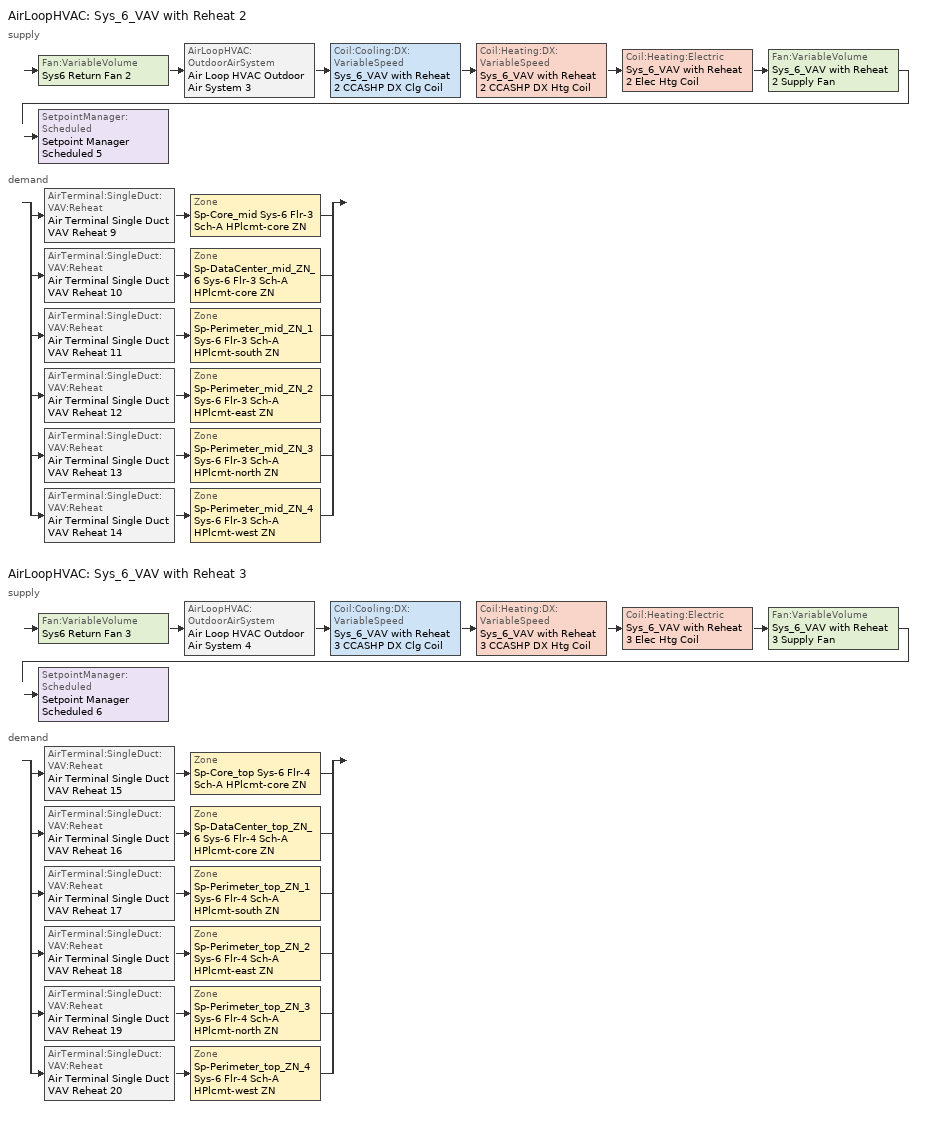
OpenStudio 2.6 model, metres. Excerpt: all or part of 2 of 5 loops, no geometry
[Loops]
AirLoopHVAC 'Sys_6_VAV with Reheat 2'
 supply: Fan:VariableVolume 'Sys6 Return Fan 2' > AirLoopHVAC:OutdoorAirSystem 'Air Loop HVAC Outdoor Air System 3' > Coil:Cooling:DX:VariableSpeed 'Sys_6_VAV with Reheat 2 CCASHP DX Clg Coil' > Coil:Heating:DX:VariableSpeed 'Sys_6_VAV with Reheat 2 CCASHP DX Htg Coil' > Coil:Heating:Electric 'Sys_6_VAV with Reheat 2 Elec Htg Coil' > Fan:VariableVolume 'Sys_6_VAV with Reheat 2 Supply Fan' > SetpointManager:Scheduled 'Setpoint Manager Scheduled 5'
 demand: split
  | AirTerminal:SingleDuct:VAV:Reheat 'Air Terminal Single Duct VAV Reheat 9' > Zone 'Sp-Core_mid Sys-6 Flr-3 Sch-A HPlcmt-core ZN'
  | AirTerminal:SingleDuct:VAV:Reheat 'Air Terminal Single Duct VAV Reheat 10' > Zone 'Sp-DataCenter_mid_ZN_6 Sys-6 Flr-3 Sch-A HPlcmt-core ZN'
  | AirTerminal:SingleDuct:VAV:Reheat 'Air Terminal Single Duct VAV Reheat 11' > Zone 'Sp-Perimeter_mid_ZN_1 Sys-6 Flr-3 Sch-A HPlcmt-south ZN'
  | AirTerminal:SingleDuct:VAV:Reheat 'Air Terminal Single Duct VAV Reheat 12' > Zone 'Sp-Perimeter_mid_ZN_2 Sys-6 Flr-3 Sch-A HPlcmt-east ZN'
  | AirTerminal:SingleDuct:VAV:Reheat 'Air Terminal Single Duct VAV Reheat 13' > Zone 'Sp-Perimeter_mid_ZN_3 Sys-6 Flr-3 Sch-A HPlcmt-north ZN'
  | AirTerminal:SingleDuct:VAV:Reheat 'Air Terminal Single Duct VAV Reheat 14' > Zone 'Sp-Perimeter_mid_ZN_4 Sys-6 Flr-3 Sch-A HPlcmt-west ZN'
AirLoopHVAC 'Sys_6_VAV with Reheat 3'
 supply: Fan:VariableVolume 'Sys6 Return Fan 3' > AirLoopHVAC:OutdoorAirSystem 'Air Loop HVAC Outdoor Air System 4' > Coil:Cooling:DX:VariableSpeed 'Sys_6_VAV with Reheat 3 CCASHP DX Clg Coil' > Coil:Heating:DX:VariableSpeed 'Sys_6_VAV with Reheat 3 CCASHP DX Htg Coil' > Coil:Heating:Electric 'Sys_6_VAV with Reheat 3 Elec Htg Coil' > Fan:VariableVolume 'Sys_6_VAV with Reheat 3 Supply Fan' > SetpointManager:Scheduled 'Setpoint Manager Scheduled 6'
 demand: split
  | AirTerminal:SingleDuct:VAV:Reheat 'Air Terminal Single Duct VAV Reheat 15' > Zone 'Sp-Core_top Sys-6 Flr-4 Sch-A HPlcmt-core ZN'
  | AirTerminal:SingleDuct:VAV:Reheat 'Air Terminal Single Duct VAV Reheat 16' > Zone 'Sp-DataCenter_top_ZN_6 Sys-6 Flr-4 Sch-A HPlcmt-core ZN'
  | AirTerminal:SingleDuct:VAV:Reheat 'Air Terminal Single Duct VAV Reheat 17' > Zone 'Sp-Perimeter_top_ZN_1 Sys-6 Flr-4 Sch-A HPlcmt-south ZN'
  | AirTerminal:SingleDuct:VAV:Reheat 'Air Terminal Single Duct VAV Reheat 18' > Zone 'Sp-Perimeter_top_ZN_2 Sys-6 Flr-4 Sch-A HPlcmt-east ZN'
  | AirTerminal:SingleDuct:VAV:Reheat 'Air Terminal Single Duct VAV Reheat 19' > Zone 'Sp-Perimeter_top_ZN_3 Sys-6 Flr-4 Sch-A HPlcmt-north ZN'
  | AirTerminal:SingleDuct:VAV:Reheat 'Air Terminal Single Duct VAV Reheat 20' > Zone 'Sp-Perimeter_top_ZN_4 Sys-6 Flr-4 Sch-A HPlcmt-west ZN'
[Sizing:Zone] Zone Cooling Design Supply Air Temperature Input Method=SupplyAirTemperature; Zone Cooling Design Supply Air Temperature {C}=13; Zone Cooling Design Supply Air Temperature Difference {deltaC}=11.11; Zone Heating Design Supply Air Temperature Input Method=SupplyAirTemperature; Zone Heating Design Supply Air Temperature {C}=43; Zone Heating Design Supply Air Temperature Difference {deltaC}=11.11; Zone Cooling Design Supply Air Humidity Ratio {kg-H2O/kg-air}=0.0085; Zone Heating Design Supply Air Humidity Ratio {kg-H2O/kg-air}=0.008; Zone Heating Sizing Factor=1.3; Zone Cooling Sizing Factor=1.1; Cooling Design Air Flow Method=DesignDay; Heating Design Air Flow Method=DesignDay; Account for Dedicated Outdoor Air System=No; Dedicated Outdoor Air System Control Strategy=NeutralSupplyAir; Dedicated Outdoor Air Low Setpoint Temperature for Design {C}=autosize; Dedicated Outdoor Air High Setpoint Temperature for Design {C}=autosize
Sp-Perimeter_mid_ZN_3 Sys-6 Flr-3 Sch-A HPlcmt-north ZN; Sp-Perimeter_mid_ZN_2 Sys-6 Flr-3 Sch-A HPlcmt-east ZN; Sp-Perimeter_mid_ZN_4 Sys-6 Flr-3 Sch-A HPlcmt-west ZN; Sp-Perimeter_mid_ZN_1 Sys-6 Flr-3 Sch-A HPlcmt-south ZN; Sp-Core_mid Sys-6 Flr-3 Sch-A HPlcmt-core ZN; Sp-DataCenter_mid_ZN_6 Sys-6 Flr-3 Sch-A HPlcmt-core ZN; Sp-Perimeter_top_ZN_3 Sys-6 Flr-4 Sch-A HPlcmt-north ZN; Sp-Perimeter_top_ZN_2 Sys-6 Flr-4 Sch-A HPlcmt-east ZN; Sp-Perimeter_top_ZN_4 Sys-6 Flr-4 Sch-A HPlcmt-west ZN; Sp-Perimeter_top_ZN_1 Sys-6 Flr-4 Sch-A HPlcmt-south ZN; Sp-Core_top Sys-6 Flr-4 Sch-A HPlcmt-core ZN; Sp-DataCenter_top_ZN_6 Sys-6 Flr-4 Sch-A HPlcmt-core ZN
[Zone equipment]
Sp-Perimeter_mid_ZN_3 Sys-6 Flr-3 Sch-A HPlcmt-north ZN: Air Terminal Single Duct VAV Reheat 13, Sp-Perimeter_mid_ZN_3 Sys-6 Flr-3 Sch-A HPlcmt-north ZN Elec Baseboard
Sp-Perimeter_mid_ZN_2 Sys-6 Flr-3 Sch-A HPlcmt-east ZN: Air Terminal Single Duct VAV Reheat 12, Sp-Perimeter_mid_ZN_2 Sys-6 Flr-3 Sch-A HPlcmt-east ZN Elec Baseboard
Sp-Perimeter_mid_ZN_4 Sys-6 Flr-3 Sch-A HPlcmt-west ZN: Air Terminal Single Duct VAV Reheat 14, Sp-Perimeter_mid_ZN_4 Sys-6 Flr-3 Sch-A HPlcmt-west ZN Elec Baseboard
Sp-Perimeter_mid_ZN_1 Sys-6 Flr-3 Sch-A HPlcmt-south ZN: Air Terminal Single Duct VAV Reheat 11, Sp-Perimeter_mid_ZN_1 Sys-6 Flr-3 Sch-A HPlcmt-south ZN Elec Baseboard
Sp-Core_mid Sys-6 Flr-3 Sch-A HPlcmt-core ZN: Air Terminal Single Duct VAV Reheat 9, Sp-Core_mid Sys-6 Flr-3 Sch-A HPlcmt-core ZN Elec Baseboard
Sp-DataCenter_mid_ZN_6 Sys-6 Flr-3 Sch-A HPlcmt-core ZN: Air Terminal Single Duct VAV Reheat 10, Sp-DataCenter_mid_ZN_6 Sys-6 Flr-3 Sch-A HPlcmt-core ZN Elec Baseboard
Sp-Perimeter_top_ZN_3 Sys-6 Flr-4 Sch-A HPlcmt-north ZN: Air Terminal Single Duct VAV Reheat 19, Sp-Perimeter_top_ZN_3 Sys-6 Flr-4 Sch-A HPlcmt-north ZN Elec Baseboard
Sp-Perimeter_top_ZN_2 Sys-6 Flr-4 Sch-A HPlcmt-east ZN: Air Terminal Single Duct VAV Reheat 18, Sp-Perimeter_top_ZN_2 Sys-6 Flr-4 Sch-A HPlcmt-east ZN Elec Baseboard
Sp-Perimeter_top_ZN_4 Sys-6 Flr-4 Sch-A HPlcmt-west ZN: Air Terminal Single Duct VAV Reheat 20, Sp-Perimeter_top_ZN_4 Sys-6 Flr-4 Sch-A HPlcmt-west ZN Elec Baseboard
Sp-Perimeter_top_ZN_1 Sys-6 Flr-4 Sch-A HPlcmt-south ZN: Air Terminal Single Duct VAV Reheat 17, Sp-Perimeter_top_ZN_1 Sys-6 Flr-4 Sch-A HPlcmt-south ZN Elec Baseboard
Sp-Core_top Sys-6 Flr-4 Sch-A HPlcmt-core ZN: Air Terminal Single Duct VAV Reheat 15, Sp-Core_top Sys-6 Flr-4 Sch-A HPlcmt-core ZN Elec Baseboard
Sp-DataCenter_top_ZN_6 Sys-6 Flr-4 Sch-A HPlcmt-core ZN: Air Terminal Single Duct VAV Reheat 16, Sp-DataCenter_top_ZN_6 Sys-6 Flr-4 Sch-A HPlcmt-core ZN Elec Baseboard
[AirLoopHVAC] Design Supply Air Flow Rate {m3/s}=AutoSize
Name | Availability Schedule
Sys_6_VAV with Reheat 2 | Sys_6_VAV with Reheat 2 Occ Sch
Sys_6_VAV with Reheat 3 | Sys_6_VAV with Reheat 3 Occ Sch
[Sizing:System] Type of Load to Size On=Sensible; Design Outdoor Air Flow Rate {m3/s}=Autosize; Minimum System Air Flow Ratio=0.3; Preheat Design Temperature {C}=7; Preheat Design Humidity Ratio {kg-H2O/kg-Air}=0.008; Precool Design Temperature {C}=12.8; Precool Design Humidity Ratio {kg-H2O/kg-Air}=0.008; Central Cooling Design Supply Air Temperature {C}=13; Central Heating Design Supply Air Temperature {C}=13.1; Sizing Option=NonCoincident; 100% Outdoor Air in Cooling=No; 100% Outdoor Air in Heating=No; Central Cooling Design Supply Air Humidity Ratio {kg-H2O/kg-Air}=0.0085; Central Heating Design Supply Air Humidity Ratio {kg-H2O/kg-Air}=0.008; Cooling Design Air Flow Method=DesignDay; Cooling Design Air Flow Rate {m3/s}=0; Heating Design Air Flow Method=DesignDay; Heating Design Air Flow Rate {m3/s}=0; System Outdoor Air Method=ZoneSum; Zone Maximum Outdoor Air Fraction=1; Cooling Supply Air Flow Rate Per Floor Area {m3/s-m2}=0.00996765; Cooling Fraction of Autosized Cooling Supply Air Flow Rate=1; Cooling Supply Air Flow Rate Per Unit Cooling Capacity {m3/s-W}=3.94755e-05; Heating Supply Air Flow Rate Per Floor Area {m3/s-m2}=0.00996765; Heating Fraction of Autosized Heating Supply Air Flow Rate=1; Heating Fraction of Autosized Cooling Supply Air Flow Rate=1; Heating Supply Air Flow Rate Per Unit Heating Capacity {m3/s-W}=3.15882e-05; Cooling Design Capacity Method=CoolingDesignCapacity; Cooling Design Capacity {W}=autosize; Cooling Design Capacity Per Floor Area {W/m2}=234.7; Fraction of Autosized Cooling Design Capacity=1; Heating Design Capacity Method=HeatingDesignCapacity; Heating Design Capacity {W}=autosize; Heating Design Capacity Per Floor Area {W/m2}=157; Fraction of Autosized Heating Design Capacity=1; Central Cooling Capacity Control Method=OnOff
Sys_6_VAV with Reheat 2; Sys_6_VAV with Reheat 3
[Fan:VariableVolume] Availability Schedule=Always On Discrete; Maximum Flow Rate {m3/s}=Autosize; Fan Power Minimum Flow Rate Input Method=Fraction; Fan Power Minimum Air Flow Rate {m3/s}=0; Motor In Airstream Fraction=1; Fan Power Coefficient 5=0
Name | Fan Efficiency | Pressure Rise {Pa} | Fan Power Minimum Flow Fraction | Motor Efficiency | Fan Power Coefficient 1 | Fan Power Coefficient 2 | Fan Power Coefficient 3 | Fan Power Coefficient 4
Sys6 Return Fan 2 | 0.299975 | 250 | 0.22 | 0.4615 | -0.3477 | 4.0976 | -5.0024 | 2.268
Sys6 Return Fan 3 | 0.299975 | 250 | 0.68 | 0.4615 | -2.4176 | 9.5874 | -11.559 | 5.4009
Sys_6_VAV with Reheat 3 Supply Fan | 0.549965 | 1000 | 0.5 | 0.8461 | -4.1457 | 16.803 | -19.471 | 7.8488
Sys_6_VAV with Reheat 2 Supply Fan | 0.549965 | 1000 | 0.22 | 0.8461 | -0.3477 | 4.0976 | -5.0024 | 2.268
[Controller:OutdoorAir] Minimum Outdoor Air Flow Rate {m3/s}=autosize; Maximum Outdoor Air Flow Rate {m3/s}=Autosize; Economizer Control Type=DifferentialEnthalpy; Economizer Control Action Type=ModulateFlow; Lockout Type=NoLockout; Minimum Limit Type=FixedMinimum; High Humidity Control=No
Name | Minimum Outdoor Air Schedule | Controller Mechanical Ventilation | Heat Recovery Bypass Control Type
Controller Outdoor Air 3 | Sys_6_VAV with Reheat 2 Occ Sch | Controller Mechanical Ventilation 3 | BypassWhenOAFlowGreaterThanMinimum
Controller Outdoor Air 4 | Sys_6_VAV with Reheat 3 Occ Sch | Controller Mechanical Ventilation 4 | BypassWhenWithinEconomizerLimits
[Controller:MechanicalVentilation] Availability Schedule=Always On Discrete; System Outdoor Air Method=ZoneSum
Controller Mechanical Ventilation 3; Controller Mechanical Ventilation 4
[AirLoopHVAC:OutdoorAirSystem]
Name | Controller
Air Loop HVAC Outdoor Air System 3 | Controller Outdoor Air 3
Air Loop HVAC Outdoor Air System 4 | Controller Outdoor Air 4
[SetpointManager:Scheduled] Control Variable=Temperature
Name | Schedule
Setpoint Manager Scheduled 5 | Supply Air Temp 2
Setpoint Manager Scheduled 6 | Supply Air Temp 3
[Coil:Heating:Electric] Availability Schedule=Always On Discrete
Coil Heating Electric 12; Coil Heating Electric 13; Coil Heating Electric 14; Coil Heating Electric 15; Coil Heating Electric 16; Coil Heating Electric 17; Coil Heating Electric 19; Coil Heating Electric 20; Coil Heating Electric 21; Coil Heating Electric 22; Coil Heating Electric 23; Coil Heating Electric 24; Sys_6_VAV with Reheat 3 Elec Htg Coil; Sys_6_VAV with Reheat 2 Elec Htg Coil
[AirTerminal:SingleDuct:VAV:Reheat] Availability Schedule=Always On Discrete; Maximum Air Flow Rate {m3/s}=AutoSize; Zone Minimum Air Flow Input Method=Constant; Constant Minimum Air Flow Fraction=0.3; Maximum Hot Water or Steam Flow Rate {m3/s}=AutoSize; Minimum Hot Water or Steam Flow Rate {m3/s}=0; Convergence Tolerance=0.001; Damper Heating Action=Normal; Maximum Flow per Zone Floor Area During Reheat {m3/s-m2}=AutoSize; Maximum Flow Fraction During Reheat=0.5; Maximum Reheat Air Temperature {C}=43; Control For Outdoor Air=No
Name | Fixed Minimum Air Flow Rate {m3/s} | Reheat Coil
Air Terminal Single Duct VAV Reheat 9 | 4.99224 | Coil Heating Electric 12
Air Terminal Single Duct VAV Reheat 10 | 0.0724055 | Coil Heating Electric 13
Air Terminal Single Duct VAV Reheat 11 | 0.626839 | Coil Heating Electric 14
Air Terminal Single Duct VAV Reheat 12 | 0.40395 | Coil Heating Electric 15
Air Terminal Single Duct VAV Reheat 13 | 0.626826 | Coil Heating Electric 16
Air Terminal Single Duct VAV Reheat 14 | 0.40395 | Coil Heating Electric 17
Air Terminal Single Duct VAV Reheat 15 | 4.99224 | Coil Heating Electric 19
Air Terminal Single Duct VAV Reheat 16 | 0.0724055 | Coil Heating Electric 20
Air Terminal Single Duct VAV Reheat 17 | 0.626839 | Coil Heating Electric 21
Air Terminal Single Duct VAV Reheat 18 | 0.40395 | Coil Heating Electric 22
Air Terminal Single Duct VAV Reheat 19 | 0.626826 | Coil Heating Electric 23
Air Terminal Single Duct VAV Reheat 20 | 0.40395 | Coil Heating Electric 24
[ZoneHVAC:Baseboard:Convective:Electric] Availability Schedule=Always On Discrete; Efficiency=1
Name | Nominal Capacity {W}
Sp-Core_top Sys-6 Flr-4 Sch-A HPlcmt-core ZN Elec Baseboard | 47233.2
Sp-DataCenter_top_ZN_6 Sys-6 Flr-4 Sch-A HPlcmt-core ZN Elec Baseboard | 2492.62
Sp-Perimeter_top_ZN_1 Sys-6 Flr-4 Sch-A HPlcmt-south ZN Elec Baseboard | 16955.6
Sp-Perimeter_top_ZN_2 Sys-6 Flr-4 Sch-A HPlcmt-east ZN Elec Baseboard | 11226.1
Sp-Perimeter_top_ZN_3 Sys-6 Flr-4 Sch-A HPlcmt-north ZN Elec Baseboard | 16955.5
Sp-Perimeter_top_ZN_4 Sys-6 Flr-4 Sch-A HPlcmt-west ZN Elec Baseboard | 11121.2
Sp-Core_mid Sys-6 Flr-3 Sch-A HPlcmt-core ZN Elec Baseboard | 0
Sp-DataCenter_mid_ZN_6 Sys-6 Flr-3 Sch-A HPlcmt-core ZN Elec Baseboard | 1776.58
Sp-Perimeter_mid_ZN_1 Sys-6 Flr-3 Sch-A HPlcmt-south ZN Elec Baseboard | 76603.2
Sp-Perimeter_mid_ZN_2 Sys-6 Flr-3 Sch-A HPlcmt-east ZN Elec Baseboard | 52365.1
Sp-Perimeter_mid_ZN_3 Sys-6 Flr-3 Sch-A HPlcmt-north ZN Elec Baseboard | 76603.4
Sp-Perimeter_mid_ZN_4 Sys-6 Flr-3 Sch-A HPlcmt-west ZN Elec Baseboard | 56074.4
[Coil:Cooling:DX:VariableSpeed] Nominal Speed Level=1; Rated Air Flow Rate At Selected Nominal Speed Level {m3/s}=autosize; Nominal Time for Condensate to Begin Leaving the Coil {s}=0; Initial Moisture Evaporation Rate Divided by Steady-State AC Latent Capacity=0; Condenser Type=AirCooled; Evaporative Condenser Pump Rated Power Consumption {W}=0; Crankcase Heater Capacity {W}=1e-06; Maximum Outdoor Dry-Bulb Temperature for Crankcase Heater Operation {C}=10; Basin Heater Capacity {W/K}=1e-06; Basin Heater Setpoint Temperature {C}=2
Name | Gross Rated Total Cooling Capacity At Selected Nominal Speed Level {W} | Energy Part Load Fraction Curve
Sys_6_VAV with Reheat 3 CCASHP DX Clg Coil | 184376 | Mitsubishi Hyper Heating VRF CPLFFPLR curve
Sys_6_VAV with Reheat 2 CCASHP DX Clg Coil | 1.83372e+06 | Mitsubishi Hyper Heating VRF CPLFFPLR curve 1
[Coil:Heating:DX:VariableSpeed] Nominal Speed Level=1; Rated Air Flow Rate At Selected Nominal Speed Level {m3/s}=autosize; Minimum Outdoor Dry-Bulb Temperature for Compressor Operation {C}=-20; Maximum Outdoor Dry-Bulb Temperature for Defrost Operation {C}=5; Crankcase Heater Capacity {W}=1e-06; Maximum Outdoor Dry-Bulb Temperature for Crankcase Heater Operation {C}=10; Defrost Strategy=resistive; Defrost Control=timed; Defrost Time Period Fraction=0; Resistive Defrost Heater Capacity {W}=1e-06
Name | Rated Heating Capacity At Selected Nominal Speed Level {W} | Energy Part Load Fraction Curve
Sys_6_VAV with Reheat 3 CCASHP DX Htg Coil | 184376 | Mitsubishi Hyper Heating VRF HPLFFPLR curve
Sys_6_VAV with Reheat 2 CCASHP DX Htg Coil | 1.83372e+06 | Mitsubishi Hyper Heating VRF HPLFFPLR curve 1
[Schedule:Ruleset]
Name | Default Day Schedule | Summer Design Day Schedule | Winter Design Day Schedule
Supply Air Temp 2 | Supply Air Temp Default 2
Supply Air Temp 3 | Supply Air Temp Default 3
Sys_6_VAV with Reheat 2 Occ Sch | Sys_6_VAV with Reheat 2 Occ Sch Default | Sys_6_VAV with Reheat 2 Occ Sch Summer Design Day | Sys_6_VAV with Reheat 2 Occ Sch Winter Design Day
Sys_6_VAV with Reheat 3 Occ Sch | Sys_6_VAV with Reheat 3 Occ Sch Default | Sys_6_VAV with Reheat 3 Occ Sch Summer Design Day | Sys_6_VAV with Reheat 3 Occ Sch Winter Design Day
[Schedule:Day]
Supply Air Temp Default 2; Supply Air Temp Default 3: 24, 0, 13
Sys_6_VAV with Reheat 2 Occ Sch Default; Sys_6_VAV with Reheat 2 Occ Sch Winter Design Day; Sys_6_VAV with Reheat 2 Occ Sch Summer Design Day; Sys_6_VAV with Reheat 3 Occ Sch Default; Sys_6_VAV with Reheat 3 Occ Sch Winter Design Day; Sys_6_VAV with Reheat 3 Occ Sch Summer Design Day: 24, 0, 1
Sys_6_VAV with Reheat 2 Occ Sch Monday; Sys_6_VAV with Reheat 2 Occ Sch Tuesday; Sys_6_VAV with Reheat 2 Occ Sch Wednesday; Sys_6_VAV with Reheat 2 Occ Sch Thursday; Sys_6_VAV with Reheat 2 Occ Sch Friday; Sys_6_VAV with Reheat 3 Occ Sch Monday; Sys_6_VAV with Reheat 3 Occ Sch Tuesday; Sys_6_VAV with Reheat 3 Occ Sch Wednesday; Sys_6_VAV with Reheat 3 Occ Sch Thursday; Sys_6_VAV with Reheat 3 Occ Sch Friday: 8, 0, 0, 19, 0, 1, 24, 0, 0
Sys_6_VAV with Reheat 2 Occ Sch Saturday; Sys_6_VAV with Reheat 2 Occ Sch Sunday; Sys_6_VAV with Reheat 3 Occ Sch Saturday; Sys_6_VAV with Reheat 3 Occ Sch Sunday: 24, 0, 0
[Schedule:Rule] Date Specification Type=DateRange; Start Month=1; Start Day=1; End Month=12
Name | Schedule Ruleset | Rule Order | Day Schedule | Apply Monday | End Day | Apply Tuesday | Apply Wednesday | Apply Thursday | Apply Friday | Apply Saturday | Apply Sunday
Sys_6_VAV with Reheat 2 Occ Sch Monday Rule | Sys_6_VAV with Reheat 2 Occ Sch | 6 | Sys_6_VAV with Reheat 2 Occ Sch Monday | Yes | 25
Sys_6_VAV with Reheat 2 Occ Sch Tuesday Rule | Sys_6_VAV with Reheat 2 Occ Sch | 5 | Sys_6_VAV with Reheat 2 Occ Sch Tuesday |  | 26 | Yes
Sys_6_VAV with Reheat 2 Occ Sch Wednesday Rule | Sys_6_VAV with Reheat 2 Occ Sch | 4 | Sys_6_VAV with Reheat 2 Occ Sch Wednesday |  | 27 |  | Yes
Sys_6_VAV with Reheat 2 Occ Sch Thursday Rule | Sys_6_VAV with Reheat 2 Occ Sch | 3 | Sys_6_VAV with Reheat 2 Occ Sch Thursday |  | 28 |  |  | Yes
Sys_6_VAV with Reheat 2 Occ Sch Friday Rule | Sys_6_VAV with Reheat 2 Occ Sch | 2 | Sys_6_VAV with Reheat 2 Occ Sch Friday |  | 29 |  |  |  | Yes
Sys_6_VAV with Reheat 2 Occ Sch Saturday Rule | Sys_6_VAV with Reheat 2 Occ Sch | 1 | Sys_6_VAV with Reheat 2 Occ Sch Saturday |  | 30 |  |  |  |  | Yes
Sys_6_VAV with Reheat 2 Occ Sch Sunday Rule | Sys_6_VAV with Reheat 2 Occ Sch | 0 | Sys_6_VAV with Reheat 2 Occ Sch Sunday |  | 31 |  |  |  |  |  | Yes
Sys_6_VAV with Reheat 3 Occ Sch Monday Rule | Sys_6_VAV with Reheat 3 Occ Sch | 6 | Sys_6_VAV with Reheat 3 Occ Sch Monday | Yes | 25
Sys_6_VAV with Reheat 3 Occ Sch Tuesday Rule | Sys_6_VAV with Reheat 3 Occ Sch | 5 | Sys_6_VAV with Reheat 3 Occ Sch Tuesday |  | 26 | Yes
Sys_6_VAV with Reheat 3 Occ Sch Wednesday Rule | Sys_6_VAV with Reheat 3 Occ Sch | 4 | Sys_6_VAV with Reheat 3 Occ Sch Wednesday |  | 27 |  | Yes
Sys_6_VAV with Reheat 3 Occ Sch Thursday Rule | Sys_6_VAV with Reheat 3 Occ Sch | 3 | Sys_6_VAV with Reheat 3 Occ Sch Thursday |  | 28 |  |  | Yes
Sys_6_VAV with Reheat 3 Occ Sch Friday Rule | Sys_6_VAV with Reheat 3 Occ Sch | 2 | Sys_6_VAV with Reheat 3 Occ Sch Friday |  | 29 |  |  |  | Yes
Sys_6_VAV with Reheat 3 Occ Sch Saturday Rule | Sys_6_VAV with Reheat 3 Occ Sch | 1 | Sys_6_VAV with Reheat 3 Occ Sch Saturday |  | 30 |  |  |  |  | Yes
Sys_6_VAV with Reheat 3 Occ Sch Sunday Rule | Sys_6_VAV with Reheat 3 Occ Sch | 0 | Sys_6_VAV with Reheat 3 Occ Sch Sunday |  | 31 |  |  |  |  |  | Yes
[Schedule:Constant]
Always On Discrete: Value=1
[Table:MultiVariableLookup]
Mitsubishi Hyper Heating VRF CPLFFPLR curve; Mitsubishi Hyper Heating VRF CPLFFPLR curve 1: LinearInterpolationOfTable, 2, cubic, SingleLineIndependentVariableWithMatrix, 1, 0, 1, Dimensionless, Dimensionless, 1, 0.1, 0.865, 0.2, 0.88, 0.3, 0.895, 0.4, 0.91, 0.5, 1.154, 0.6, 1.144, 0.7, 1.119, 0.8, 1.087, 0.9, 1.052, 1, 1.015
Mitsubishi Hyper Heating VRF HPLFFPLR curve; Mitsubishi Hyper Heating VRF HPLFFPLR curve 1: LinearInterpolationOfTable, 2, cubic, SingleLineIndependentVariableWithMatrix, 1, 0, 1, Dimensionless, Dimensionless, 1, 0.1, 0.865, 0.2, 0.88, 0.3, 0.895, 0.4, 0.91, 0.5, 0.856226, 0.6, 0.918821, 0.7, 0.958967, 0.8, 0.983081, 0.9, 0.996186, 1, 1.00203
